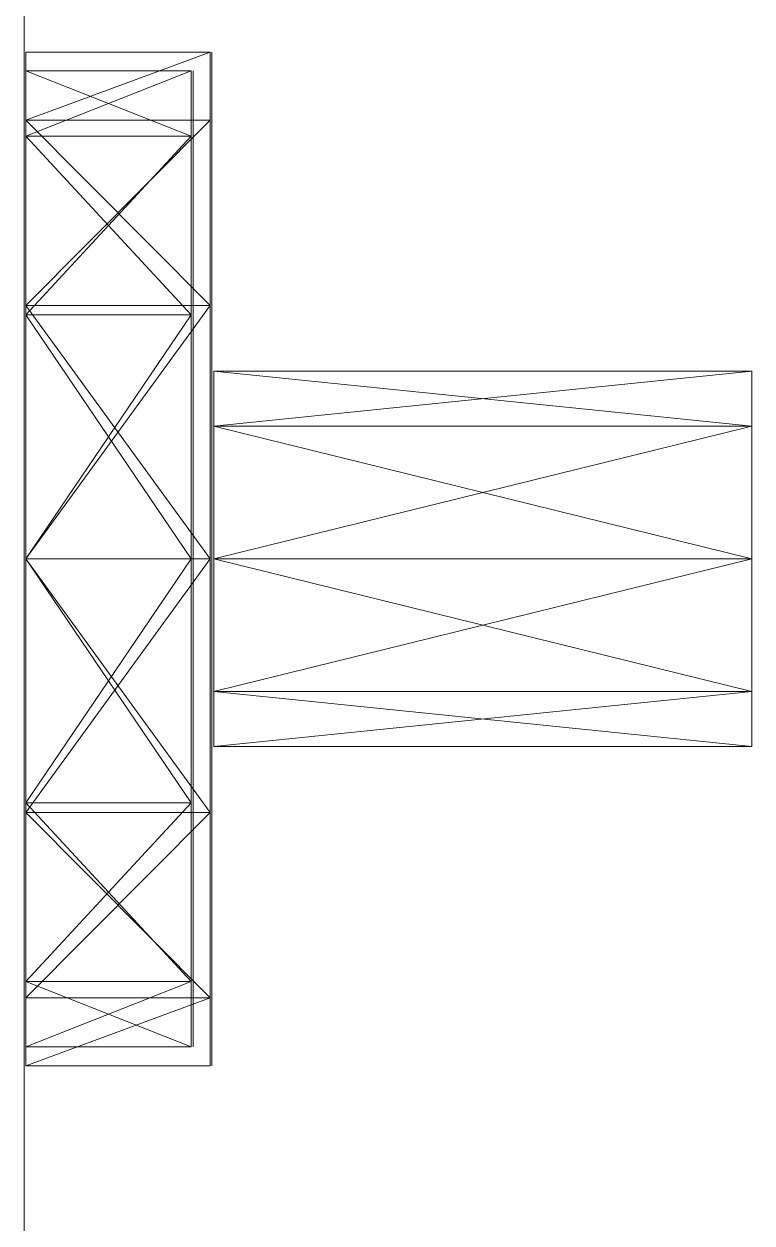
# Model space of a CAD drawing. Header units: millimetres. Extents: x -5300 to 98858, y -5196 to 93886.
# Drawn here: x 54650 to 54688.8, y 76016.6 to 76080.5 of the extents above; entities that cross this region are included whole.
import ezdxf

# ---------------------------------------------------------------- set-up
doc = ezdxf.new("R2010")
doc.units = ezdxf.units.MM
for name, color, linetype, lineweight, true_color in [('Двери', 7, 'Continuous', 18, 0x7f7f7f), ('Перекрытия', 7, 'Continuous', 18, 0x7f7f7f), ('Стены', 7, 'Continuous', 18, 0x7f7f7f)]:
    doc.layers.add(name, color=color, linetype=linetype, lineweight=lineweight, true_color=true_color)

# ---------------------------------------------------------------- blocks, each defined once
blk = doc.blocks.new('ПЕР-003 5804 - ПЕР-003 5804-240234-Подвал')
at = {"layer": 'Перекрытия', "color": 254, "true_color": 0xd4d4d4}
for p, q in [((54650, 52670), (54650, 80210)), ((54650, 80210), (54650, 52670))]:
    blk.add_line(p, q, dxfattribs=at)
blk = doc.blocks.new('ПЕР-002 130092 - ПЕР-002 130092-245519-Подвал')
at = {"layer": 'Перекрытия', "color": 254, "true_color": 0xd4d4d4}
for p, q in [((54650, 77300.948), (54650, 75100.948)), ((54650, 75100.948), (54650, 77300.948))]:
    blk.add_line(p, q, dxfattribs=at)
blk = doc.blocks.new('СТН-03 147010 - СТН-03 147010-246271-Подвал')
at = {"layer": 'Стены', "color": 254, "true_color": 0xd4d4d4}
for p, q in [((54650, 77050), (54650, 75350)), ((54650, 75400), (54650, 77000))]:
    blk.add_line(p, q, dxfattribs=at)
blk = doc.blocks.new('Дн-9 147062 - Дн-9-246376-Подвал')
at = {"layer": 'Двери', "color": 254, "true_color": 0xd4d4d4}
for p, q in [((54650, 76902), (54650, 76002)), ((54650, 76002), (54650, 76902)), ((54650, 76902), (54650, 76002)), ((54650, 76002), (54650, 76902)), ((54650, 75510), (54650, 76890)), ((54650, 76890), (54650, 75510)), ((54650, 75510), (54650, 76890)), ((54650, 76890), (54650, 75510)), ((54650, 76002), (54650, 76082)), ((54650, 76082), (54650, 76002)), ((54650, 76002), (54650, 76082)), ((54650, 76082), (54650, 76002)), ((54650, 76082), (54650, 76002)), ((54650, 76002), (54650, 76082)), ((54650, 76002), (54650, 76082)), ((54650, 76082), (54650, 76002)), ((54649.999, 76075.296), (54649.999, 76078.9)), ((54649.999, 76078.9), (54649.999, 76075.296)), ((54649.999, 76074.603), (54649.999, 76078.9)), ((54649.999, 76078.9), (54649.999, 76078.1)), ((54649.999, 76078.9), (54649.999, 76074.603)), ((54649.999, 76075.296), (54649.999, 76078.9)), ((54649.999, 76078.9), (54649.999, 76075.296)), ((54649.999, 76074.603), (54649.999, 76078.9)), ((54649.999, 76078.9), (54649.999, 76078.1)), ((54649.999, 76078.9), (54649.999, 76074.603)), ((54650.101, 76075.384), (54650.101, 76078.998)), ((54650.101, 76078.998), (54650.101, 76075.384)), ((54659.901, 76078.998), (54650.101, 76078.998)), ((54650.101, 76075.384), (54659.901, 76078.998)), ((54659.901, 76078.998), (54650.101, 76075.384)), ((54650.101, 76075.384), (54650.101, 76078.998)), ((54650.101, 76078.998), (54650.101, 76075.384)), ((54659.901, 76078.998), (54650.101, 76078.998)), ((54650.101, 76075.384), (54659.901, 76078.998)), ((54659.901, 76078.998), (54650.101, 76075.384)), ((54659.901, 76075.384), (54659.901, 76078.998)), ((54659.901, 76078.998), (54659.901, 76075.384)), ((54659.901, 76075.384), (54659.901, 76078.998)), ((54659.901, 76078.998), (54659.901, 76075.384)), ((54659.998, 76075.384), (54659.998, 76078.998)), ((54659.998, 76078.998), (54659.998, 76075.384)), ((54659.998, 76075.384), (54659.998, 76078.998)), ((54659.998, 76078.998), (54659.998, 76075.384)), ((54659.998, 76065.501), (54659.998, 76078.998)), ((54659.998, 76078.998), (54659.998, 76065.501)), ((54649.999, 76074.603), (54649.999, 76078.1)), ((54649.999, 76078.1), (54649.999, 76074.603)), ((54649.999, 76074.603), (54649.999, 76078.1)), ((54649.999, 76078.1), (54649.999, 76074.603)), ((54650.101, 76074.515), (54650.101, 76077.998)), ((54650.101, 76077.998), (54650.101, 76074.515)), ((54650.101, 76077.998), (54658.901, 76077.998)), ((54650.101, 76074.515), (54658.901, 76077.998)), ((54650.101, 76077.998), (54658.901, 76074.515)), ((54650.101, 76074.515), (54650.101, 76077.998)), ((54650.101, 76077.998), (54650.101, 76074.515)), ((54650.101, 76077.998), (54658.901, 76077.998)), ((54658.901, 76074.515), (54650.101, 76077.998)), ((54658.901, 76077.998), (54650.101, 76074.515)), ((54658.901, 76074.515), (54658.901, 76077.998)), ((54658.901, 76077.998), (54658.901, 76074.515)), ((54658.901, 76074.515), (54658.901, 76077.998)), ((54658.901, 76077.998), (54658.901, 76074.515)), ((54658.999, 76074.515), (54658.999, 76077.998)), ((54658.999, 76077.998), (54658.999, 76074.515)), ((54658.999, 76074.515), (54658.999, 76077.998)), ((54658.999, 76077.998), (54658.999, 76074.515)), ((54649.999, 76065.45), (54649.999, 76075.296)), ((54649.999, 76065.45), (54649.999, 76075.296)), ((54649.999, 76065.05), (54649.999, 76075.296)), ((54649.999, 76075.296), (54649.999, 76074.603)), ((54649.999, 76065.05), (54649.999, 76075.296)), ((54649.999, 76074.603), (54649.999, 76075.296)), ((54649.999, 76065.45), (54649.999, 76075.296)), ((54649.999, 76075.296), (54649.999, 76065.45)), ((54649.999, 76075.296), (54649.999, 76074.603)), ((54649.999, 76075.296), (54649.999, 76074.603)), ((54650.101, 76065.501), (54650.101, 76075.384)), ((54650.101, 76065.501), (54650.101, 76075.384)), ((54659.901, 76065.501), (54650.101, 76075.384)), ((54659.901, 76075.384), (54650.101, 76075.384)), ((54650.101, 76065.501), (54659.901, 76075.384)), ((54650.101, 76075.384), (54659.901, 76075.384)), ((54650.101, 76065.501), (54650.101, 76075.384)), ((54650.101, 76075.384), (54650.101, 76065.501)), ((54659.901, 76065.501), (54650.101, 76075.384)), ((54659.901, 76075.384), (54650.101, 76075.384)), ((54659.901, 76075.384), (54650.101, 76075.384)), ((54650.101, 76075.384), (54659.901, 76065.501)), ((54659.901, 76065.501), (54659.901, 76075.384)), ((54659.901, 76065.501), (54659.901, 76075.384)), ((54659.901, 76065.501), (54659.901, 76075.384)), ((54659.901, 76075.384), (54659.901, 76065.501)), ((54659.998, 76065.501), (54659.998, 76075.384)), ((54659.998, 76075.384), (54659.998, 76065.501)), ((54659.998, 76065.501), (54659.998, 76075.384)), ((54659.998, 76075.384), (54659.998, 76075.384)), ((54659.998, 76065.501), (54659.998, 76075.384)), ((54659.998, 76075.384), (54659.998, 76065.501)), ((54649.999, 76065.05), (54649.999, 76074.603)), ((54649.999, 76065.05), (54649.999, 76074.603)), ((54649.999, 76065.05), (54649.999, 76074.603)), ((54649.999, 76074.603), (54649.999, 76065.05)), ((54649.999, 76065.45), (54649.999, 76074.603)), ((54649.999, 76074.603), (54649.999, 76065.45)), ((54650.101, 76064.999), (54650.101, 76074.515)), ((54650.101, 76064.999), (54650.101, 76074.515)), ((54650.101, 76064.999), (54658.901, 76074.515)), ((54650.101, 76074.515), (54658.901, 76074.515)), ((54658.901, 76064.999), (54650.101, 76074.515)), ((54658.901, 76074.515), (54650.101, 76074.515)), ((54650.101, 76064.999), (54650.101, 76074.515)), ((54650.101, 76074.515), (54650.101, 76064.999)), ((54658.901, 76064.999), (54650.101, 76074.515)), ((54650.101, 76074.515), (54658.901, 76074.515)), ((54650.101, 76074.515), (54658.901, 76074.515)), ((54658.901, 76074.515), (54650.101, 76064.999)), ((54658.901, 76064.999), (54658.901, 76074.515)), ((54658.901, 76064.999), (54658.901, 76074.515)), ((54658.901, 76064.999), (54658.901, 76074.515)), ((54658.901, 76074.515), (54658.901, 76064.999)), ((54658.999, 76064.999), (54658.999, 76074.515)), ((54658.999, 76074.515), (54658.999, 76064.999)), ((54658.999, 76074.515), (54658.999, 76074.515)), ((54658.999, 76074.515), (54658.999, 76064.999)), ((54658.999, 76064.999), (54658.999, 76074.515)), ((54658.999, 76074.515), (54658.999, 76064.999)), ((54658.999, 76052), (54658.999, 76074.515)), ((54658.999, 76029.485), (54658.999, 76074.515)), ((54658.999, 76029.485), (54658.999, 76074.515)), ((54658.999, 76029.485), (54658.999, 76074.515)), ((54658.999, 76052), (54658.999, 76074.515)), ((54658.999, 76074.515), (54658.999, 76074.515)), ((54649.999, 76065.45), (54649.999, 76052)), ((54649.999, 76052), (54649.999, 76065.45)), ((54649.999, 76065.45), (54649.999, 76065.05)), ((54649.999, 76065.05), (54649.999, 76065.45)), ((54649.999, 76065.45), (54649.999, 76052)), ((54649.999, 76065.45), (54649.999, 76052)), ((54649.999, 76065.45), (54649.999, 76065.05)), ((54649.999, 76065.45), (54649.999, 76065.05)), ((54650.101, 76065.501), (54650.101, 76052)), ((54650.101, 76052), (54650.101, 76065.501)), ((54659.901, 76065.501), (54650.101, 76065.501)), ((54650.101, 76065.501), (54659.901, 76052)), ((54650.101, 76052), (54659.901, 76065.501)), ((54650.101, 76065.501), (54659.901, 76065.501)), ((54650.101, 76052), (54650.101, 76065.501)), ((54650.101, 76065.501), (54650.101, 76052)), ((54659.901, 76065.501), (54650.101, 76065.501)), ((54659.901, 76052), (54650.101, 76065.501)), ((54659.901, 76065.501), (54650.101, 76065.501)), ((54659.901, 76065.501), (54650.101, 76052)), ((54659.901, 76065.501), (54659.901, 76052)), ((54659.901, 76052), (54659.901, 76065.501)), ((54659.901, 76065.501), (54659.901, 76052)), ((54659.901, 76065.501), (54659.901, 76052)), ((54659.998, 76052), (54659.998, 76065.501)), ((54659.998, 76052), (54659.998, 76065.501)), ((54659.998, 76038.498), (54659.998, 76065.501)), ((54659.998, 76038.498), (54659.998, 76065.501)), ((54659.998, 76038.498), (54659.998, 76065.501)), ((54659.998, 76065.501), (54659.998, 76065.501)), ((54659.998, 76052), (54659.998, 76065.501)), ((54659.998, 76065.501), (54659.998, 76052)), ((54659.998, 76065.501), (54659.998, 76065.501)), ((54659.998, 76065.501), (54659.998, 76038.498)), ((54659.998, 76065.501), (54659.998, 76038.498)), ((54659.998, 76065.501), (54659.998, 76038.498)), ((54649.999, 76065.05), (54649.999, 76052)), ((54649.999, 76052), (54649.999, 76065.05)), ((54649.999, 76065.05), (54649.999, 76052)), ((54649.999, 76052), (54649.999, 76065.05)), ((54649.999, 76052), (54649.999, 76065.05)), ((54649.999, 76065.05), (54649.999, 76052)), ((54649.999, 76052), (54649.999, 76065.05)), ((54649.999, 76065.05), (54649.999, 76052)), ((54650.101, 76064.999), (54650.101, 76052)), ((54650.101, 76052), (54650.101, 76064.999)), ((54650.101, 76064.999), (54658.901, 76064.999)), ((54658.901, 76064.999), (54650.101, 76052)), ((54658.901, 76052), (54650.101, 76064.999)), ((54658.901, 76064.999), (54650.101, 76064.999)), ((54650.101, 76064.999), (54650.101, 76052)), ((54650.101, 76064.999), (54650.101, 76052)), ((54650.101, 76064.999), (54658.901, 76064.999)), ((54650.101, 76052), (54658.901, 76064.999)), ((54650.101, 76064.999), (54658.901, 76064.999)), ((54650.101, 76064.999), (54658.901, 76052)), ((54658.901, 76064.999), (54658.901, 76052)), ((54658.901, 76052), (54658.901, 76064.999)), ((54658.901, 76052), (54658.901, 76064.999)), ((54658.901, 76064.999), (54658.901, 76052)), ((54658.999, 76052), (54658.999, 76064.999)), ((54658.999, 76064.999), (54658.999, 76052)), ((54658.999, 76064.999), (54658.999, 76064.999)), ((54658.999, 76064.999), (54658.999, 76039.001)), ((54658.999, 76064.999), (54658.999, 76039.001)), ((54658.999, 76064.999), (54658.999, 76039.001)), ((54658.999, 76052), (54658.999, 76064.999)), ((54658.999, 76052), (54658.999, 76064.999)), ((54659.998, 76059.069), (54659.998, 76061.999)), ((54659.998, 76061.999), (54659.998, 76059.069)), ((54659.998, 76052), (54659.998, 76061.999)), ((54659.998, 76061.999), (54659.998, 76052)), ((54659.998, 76059.069), (54659.998, 76061.999)), ((54659.998, 76061.999), (54659.998, 76059.069)), ((54660.101, 76059.069), (54660.101, 76061.999)), ((54660.101, 76061.999), (54660.101, 76059.069)), ((54688.75, 76061.999), (54660.101, 76061.999)), ((54660.101, 76059.069), (54688.75, 76061.999)), ((54660.101, 76061.999), (54688.75, 76059.069)), ((54660.101, 76059.069), (54660.101, 76061.999)), ((54660.101, 76061.999), (54660.101, 76059.069)), ((54688.75, 76061.999), (54660.101, 76061.999)), ((54688.75, 76059.069), (54660.101, 76061.999)), ((54688.75, 76061.999), (54660.101, 76059.069)), ((54688.75, 76059.069), (54688.75, 76061.999)), ((54688.75, 76061.999), (54688.75, 76059.069)), ((54688.75, 76059.069), (54688.75, 76061.999)), ((54688.75, 76061.999), (54688.75, 76059.069)), ((54659.998, 76052), (54659.998, 76059.069)), ((54659.998, 76059.069), (54659.998, 76052)), ((54659.998, 76052), (54659.998, 76059.069)), ((54659.998, 76052), (54659.998, 76059.069)), ((54659.998, 76044.93), (54659.998, 76059.069)), ((54659.998, 76044.93), (54659.998, 76059.069)), ((54659.998, 76044.93), (54659.998, 76059.069)), ((54659.998, 76059.069), (54659.998, 76059.069)), ((54660.101, 76059.069), (54660.101, 76052)), ((54660.101, 76059.069), (54660.101, 76052)), ((54688.75, 76059.069), (54660.101, 76059.069)), ((54660.101, 76059.069), (54688.75, 76052)), ((54688.75, 76059.069), (54660.101, 76059.069)), ((54688.75, 76059.069), (54660.101, 76052)), ((54660.101, 76052), (54660.101, 76059.069)), ((54660.101, 76059.069), (54660.101, 76052)), ((54688.75, 76059.069), (54660.101, 76059.069)), ((54688.75, 76052), (54660.101, 76059.069)), ((54688.75, 76059.069), (54660.101, 76059.069)), ((54688.75, 76059.069), (54660.101, 76052)), ((54688.75, 76059.069), (54688.75, 76052)), ((54688.75, 76059.069), (54688.75, 76052)), ((54688.75, 76059.069), (54688.75, 76052)), ((54688.75, 76059.069), (54688.75, 76052)), ((54649.999, 76052), (54649.999, 76038.949)), ((54649.999, 76052), (54649.999, 76038.549)), ((54649.999, 76038.949), (54649.999, 76052)), ((54649.999, 76038.549), (54649.999, 76052)), ((54649.999, 76052), (54649.999, 76052)), ((54649.999, 76052), (54649.999, 76038.949)), ((54649.999, 76038.949), (54649.999, 76052)), ((54649.999, 76052), (54649.999, 76052)), ((54649.999, 76052), (54649.999, 76038.549)), ((54649.999, 76052), (54649.999, 76038.949)), ((54649.999, 76052), (54649.999, 76038.549)), ((54649.999, 76052), (54649.999, 76038.949)), ((54649.999, 76052), (54649.999, 76052)), ((54649.999, 76052), (54649.999, 76038.949)), ((54649.999, 76052), (54649.999, 76052)), ((54649.999, 76052), (54649.999, 76038.949)), ((54650.101, 76052), (54650.101, 76038.498)), ((54650.101, 76038.498), (54650.101, 76052)), ((54650.101, 76052), (54650.101, 76039.001)), ((54650.101, 76039.001), (54650.101, 76052)), ((54650.101, 76052), (54659.901, 76052)), ((54650.101, 76052), (54659.901, 76038.498)), ((54650.101, 76038.498), (54659.901, 76052)), ((54650.101, 76052), (54659.901, 76052)), ((54658.901, 76052), (54650.101, 76052)), ((54650.101, 76052), (54658.901, 76039.001)), ((54650.101, 76039.001), (54658.901, 76052)), ((54658.901, 76052), (54650.101, 76052)), ((54650.101, 76052), (54650.101, 76038.498)), ((54650.101, 76052), (54650.101, 76038.498)), ((54650.101, 76052), (54650.101, 76039.001)), ((54650.101, 76052), (54650.101, 76039.001)), ((54659.901, 76052), (54650.101, 76052)), ((54650.101, 76052), (54659.901, 76038.498)), ((54659.901, 76052), (54650.101, 76052)), ((54650.101, 76052), (54659.901, 76038.498)), ((54650.101, 76052), (54658.901, 76052)), ((54658.901, 76052), (54650.101, 76039.001)), ((54650.101, 76052), (54658.901, 76052)), ((54650.101, 76052), (54658.901, 76039.001)), ((54658.901, 76052), (54658.901, 76039.001)), ((54658.901, 76039.001), (54658.901, 76052)), ((54658.901, 76052), (54658.901, 76039.001)), ((54658.901, 76052), (54658.901, 76039.001)), ((54658.999, 76052), (54658.999, 76039.001)), ((54658.999, 76052), (54658.999, 76039.001)), ((54658.999, 76052), (54658.999, 76039.001)), ((54658.999, 76039.001), (54658.999, 76052)), ((54658.999, 76052), (54658.999, 76029.485)), ((54658.999, 76029.485), (54658.999, 76052)), ((54659.901, 76052), (54659.901, 76038.498)), ((54659.901, 76038.498), (54659.901, 76052)), ((54659.901, 76052), (54659.901, 76038.498)), ((54659.901, 76052), (54659.901, 76038.498)), ((54659.998, 76052), (54659.998, 76044.93)), ((54659.998, 76052), (54659.998, 76044.93)), ((54659.998, 76052), (54659.998, 76052)), ((54659.998, 76052), (54659.998, 76042)), ((54659.998, 76052), (54659.998, 76042)), ((54659.998, 76052), (54659.998, 76038.498)), ((54659.998, 76038.498), (54659.998, 76052)), ((54659.998, 76052), (54659.998, 76044.93)), ((54659.998, 76044.93), (54659.998, 76052)), ((54659.998, 76052), (54659.998, 76038.498)), ((54659.998, 76052), (54659.998, 76038.498)), ((54660.101, 76052), (54660.101, 76044.93)), ((54660.101, 76044.93), (54660.101, 76052)), ((54660.101, 76052), (54688.75, 76052)), ((54688.75, 76052), (54660.101, 76044.93)), ((54688.75, 76044.93), (54660.101, 76052)), ((54660.101, 76052), (54688.75, 76052)), ((54660.101, 76052), (54660.101, 76044.93)), ((54660.101, 76052), (54660.101, 76044.93)), ((54688.75, 76052), (54660.101, 76052)), ((54660.101, 76052), (54688.75, 76044.93)), ((54688.75, 76052), (54660.101, 76052)), ((54688.75, 76052), (54660.101, 76044.93)), ((54688.75, 76052), (54688.75, 76044.93)), ((54688.75, 76044.93), (54688.75, 76052)), ((54688.75, 76052), (54688.75, 76044.93)), ((54688.75, 76052), (54688.75, 76044.93)), ((54659.998, 76044.93), (54659.998, 76042)), ((54659.998, 76042), (54659.998, 76044.93)), ((54659.998, 76044.93), (54659.998, 76042)), ((54659.998, 76042), (54659.998, 76044.93)), ((54659.998, 76044.93), (54659.998, 76044.93)), ((54660.101, 76044.93), (54660.101, 76042)), ((54660.101, 76042), (54660.101, 76044.93)), ((54660.101, 76044.93), (54688.75, 76044.93)), ((54688.75, 76044.93), (54660.101, 76042)), ((54688.75, 76042), (54660.101, 76044.93)), ((54660.101, 76044.93), (54688.75, 76044.93)), ((54660.101, 76044.93), (54660.101, 76042)), ((54660.101, 76044.93), (54660.101, 76042)), ((54688.75, 76044.93), (54660.101, 76044.93)), ((54660.101, 76044.93), (54688.75, 76042)), ((54688.75, 76044.93), (54660.101, 76044.93)), ((54688.75, 76044.93), (54660.101, 76042)), ((54688.75, 76044.93), (54688.75, 76042)), ((54688.75, 76042), (54688.75, 76044.93)), ((54688.75, 76044.93), (54688.75, 76042)), ((54688.75, 76044.93), (54688.75, 76042)), ((54660.101, 76042), (54688.75, 76042)), ((54688.75, 76042), (54660.101, 76042)), ((54649.999, 76038.949), (54649.999, 76029.396)), ((54649.999, 76029.396), (54649.999, 76038.949)), ((54649.999, 76038.949), (54649.999, 76038.549)), ((54649.999, 76038.949), (54649.999, 76028.703)), ((54649.999, 76028.703), (54649.999, 76038.949)), ((54649.999, 76038.949), (54649.999, 76038.549)), ((54649.999, 76038.949), (54649.999, 76029.396)), ((54649.999, 76038.949), (54649.999, 76029.396)), ((54649.999, 76038.549), (54649.999, 76038.949)), ((54649.999, 76038.549), (54649.999, 76038.949)), ((54649.999, 76038.549), (54649.999, 76028.703)), ((54649.999, 76028.703), (54649.999, 76038.549)), ((54649.999, 76038.549), (54649.999, 76028.703)), ((54649.999, 76038.549), (54649.999, 76028.703)), ((54649.999, 76038.549), (54649.999, 76029.396)), ((54649.999, 76038.549), (54649.999, 76029.396)), ((54650.101, 76039.001), (54650.101, 76029.485)), ((54650.101, 76029.485), (54650.101, 76039.001)), ((54658.901, 76039.001), (54650.101, 76039.001)), ((54658.901, 76039.001), (54650.101, 76029.485)), ((54658.901, 76029.485), (54650.101, 76039.001)), ((54658.901, 76039.001), (54650.101, 76039.001)), ((54650.101, 76039.001), (54650.101, 76029.485)), ((54650.101, 76039.001), (54650.101, 76029.485)), ((54650.101, 76039.001), (54658.901, 76039.001)), ((54650.101, 76039.001), (54658.901, 76029.485)), ((54650.101, 76039.001), (54658.901, 76039.001)), ((54658.901, 76039.001), (54650.101, 76029.485)), ((54658.901, 76039.001), (54658.901, 76029.485)), ((54658.901, 76029.485), (54658.901, 76039.001)), ((54658.901, 76039.001), (54658.901, 76029.485)), ((54658.901, 76039.001), (54658.901, 76029.485)), ((54658.999, 76039.001), (54658.999, 76029.485)), ((54658.999, 76029.485), (54658.999, 76039.001)), ((54658.999, 76039.001), (54658.999, 76039.001)), ((54658.999, 76029.485), (54658.999, 76039.001)), ((54658.999, 76039.001), (54658.999, 76029.485)), ((54658.999, 76029.485), (54658.999, 76039.001)), ((54650.101, 76038.498), (54650.101, 76028.615)), ((54650.101, 76028.615), (54650.101, 76038.498)), ((54650.101, 76038.498), (54659.901, 76038.498)), ((54650.101, 76038.498), (54659.901, 76028.615)), ((54650.101, 76028.615), (54659.901, 76038.498)), ((54650.101, 76038.498), (54659.901, 76038.498)), ((54650.101, 76038.498), (54650.101, 76028.615)), ((54650.101, 76038.498), (54650.101, 76028.615)), ((54659.901, 76038.498), (54650.101, 76038.498)), ((54650.101, 76038.498), (54659.901, 76028.615)), ((54659.901, 76038.498), (54650.101, 76038.498)), ((54650.101, 76038.498), (54659.901, 76028.615)), ((54659.901, 76038.498), (54659.901, 76028.615)), ((54659.901, 76028.615), (54659.901, 76038.498)), ((54659.901, 76038.498), (54659.901, 76028.615)), ((54659.901, 76038.498), (54659.901, 76028.615)), ((54659.998, 76038.498), (54659.998, 76028.615)), ((54659.998, 76028.615), (54659.998, 76038.498)), ((54659.998, 76038.498), (54659.998, 76028.615)), ((54659.998, 76038.498), (54659.998, 76038.498)), ((54659.998, 76038.498), (54659.998, 76028.615)), ((54659.998, 76028.615), (54659.998, 76038.498)), ((54659.998, 76038.498), (54659.998, 76025.001)), ((54659.998, 76038.498), (54659.998, 76038.498)), ((54659.998, 76025.001), (54659.998, 76038.498)), ((54649.999, 76029.396), (54649.999, 76025.899)), ((54649.999, 76025.899), (54649.999, 76029.396)), ((54649.999, 76029.396), (54649.999, 76028.703)), ((54649.999, 76029.396), (54649.999, 76025.099)), ((54649.999, 76025.099), (54649.999, 76029.396)), ((54649.999, 76029.396), (54649.999, 76028.703)), ((54649.999, 76029.396), (54649.999, 76025.899)), ((54649.999, 76025.899), (54649.999, 76029.396)), ((54649.999, 76028.703), (54649.999, 76029.396)), ((54649.999, 76029.396), (54649.999, 76025.099)), ((54649.999, 76025.099), (54649.999, 76029.396)), ((54649.999, 76028.703), (54649.999, 76029.396)), ((54650.101, 76029.485), (54650.101, 76026.001)), ((54650.101, 76026.001), (54650.101, 76029.485)), ((54658.901, 76029.485), (54650.101, 76029.485)), ((54658.901, 76029.485), (54650.101, 76026.001)), ((54658.901, 76026.001), (54650.101, 76029.485)), ((54658.901, 76029.485), (54650.101, 76029.485)), ((54650.101, 76029.485), (54650.101, 76026.001)), ((54650.101, 76026.001), (54650.101, 76029.485)), ((54650.101, 76029.485), (54658.901, 76029.485)), ((54658.901, 76029.485), (54650.101, 76026.001)), ((54658.901, 76026.001), (54650.101, 76029.485)), ((54650.101, 76029.485), (54658.901, 76029.485)), ((54658.901, 76029.485), (54658.901, 76026.001)), ((54658.901, 76026.001), (54658.901, 76029.485)), ((54658.901, 76029.485), (54658.901, 76026.001)), ((54658.901, 76026.001), (54658.901, 76029.485)), ((54658.999, 76029.485), (54658.999, 76026.001)), ((54658.999, 76026.001), (54658.999, 76029.485)), ((54658.999, 76029.485), (54658.999, 76029.485)), ((54658.999, 76029.485), (54658.999, 76026.001)), ((54658.999, 76026.001), (54658.999, 76029.485)), ((54658.999, 76029.485), (54658.999, 76029.485)), ((54649.999, 76028.703), (54649.999, 76025.099)), ((54649.999, 76025.099), (54649.999, 76028.703)), ((54649.999, 76028.703), (54649.999, 76025.099)), ((54649.999, 76025.099), (54649.999, 76028.703)), ((54650.101, 76028.615), (54650.101, 76025.001)), ((54650.101, 76025.001), (54650.101, 76028.615)), ((54650.101, 76028.615), (54659.901, 76028.615)), ((54659.901, 76028.615), (54650.101, 76025.001)), ((54650.101, 76025.001), (54659.901, 76028.615)), ((54650.101, 76028.615), (54659.901, 76028.615)), ((54650.101, 76028.615), (54650.101, 76025.001)), ((54650.101, 76025.001), (54650.101, 76028.615)), ((54659.901, 76028.615), (54650.101, 76028.615)), ((54659.901, 76028.615), (54650.101, 76025.001)), ((54650.101, 76025.001), (54659.901, 76028.615)), ((54659.901, 76028.615), (54650.101, 76028.615)), ((54659.901, 76028.615), (54659.901, 76025.001)), ((54659.901, 76025.001), (54659.901, 76028.615)), ((54659.901, 76028.615), (54659.901, 76025.001)), ((54659.901, 76025.001), (54659.901, 76028.615)), ((54659.998, 76028.615), (54659.998, 76025.001)), ((54659.998, 76025.001), (54659.998, 76028.615)), ((54659.998, 76028.615), (54659.998, 76028.615)), ((54659.998, 76028.615), (54659.998, 76025.001)), ((54659.998, 76025.001), (54659.998, 76028.615)), ((54649.999, 76025.899), (54649.999, 76025.099)), ((54649.999, 76025.099), (54649.999, 76025.899)), ((54658.901, 76026.001), (54650.101, 76026.001)), ((54650.101, 76026.001), (54658.901, 76026.001)), ((54650.101, 76025.001), (54659.901, 76025.001)), ((54659.901, 76025.001), (54650.101, 76025.001))]:
    blk.add_line(p, q, dxfattribs=at)
blk = doc.blocks.new('Дн-9 147062 - Дн-9 147062-246380-Подвал')
blk.add_blockref('Дн-9 147062 - Дн-9-246376-Подвал', (0, 0))

msp = doc.modelspace()

# ---------------------------------------------------------------- linework, layer by layer
at = {"layer": 'Перекрытия', "color": 254, "true_color": 0xd4d4d4}
for p, q in [((54650, 80210), (54650, 52670)), ((54650, 52670), (54650, 80210))]:
    msp.add_line(p, q, dxfattribs=at)

# ---------------------------------------------------------------- block references
at = {"layer": 'Двери', "color": 254, "true_color": 0xd4d4d4}
msp.add_blockref('Дн-9 147062 - Дн-9 147062-246380-Подвал', (0, 0), dxfattribs=at)
at = {"layer": 'Перекрытия', "color": 254, "true_color": 0xd4d4d4}
for name in ['ПЕР-003 5804 - ПЕР-003 5804-240234-Подвал', 'ПЕР-002 130092 - ПЕР-002 130092-245519-Подвал']:
    msp.add_blockref(name, (0, 0), dxfattribs=at)
at = {"layer": 'Стены', "color": 254, "true_color": 0xd4d4d4}
msp.add_blockref('СТН-03 147010 - СТН-03 147010-246271-Подвал', (0, 0), dxfattribs=at)

doc.saveas('drawing.dxf')
